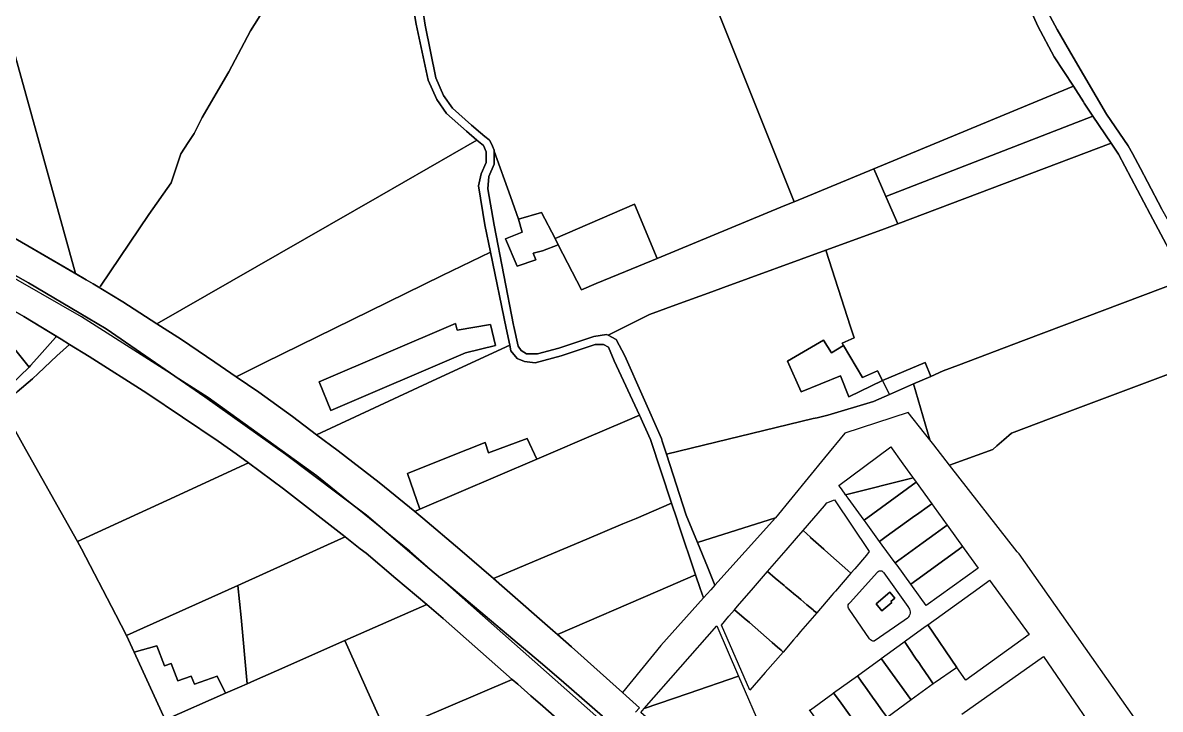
# Model space of a CAD drawing. Header units: metres. Extents: x 3 to 1027712, y 40 to 4430649.
# Drawn here: x 509466.7 to 509900.5, y 4411475.3 to 4411737 of the extents above; entities that cross this region are included whole.
import ezdxf

# ---------------------------------------------------------------- set-up
doc = ezdxf.new("R2010")
doc.units = ezdxf.units.M
doc.header["$MEASUREMENT"] = 0
doc.layers.add('A.ES.SDGC.CP.07003.cadastralparcel — CadastralParcel', color=1, linetype='Continuous')
doc.layers.add('Carreteras_5_km', color=2, linetype='Continuous', lineweight=30)

msp = doc.modelspace()

# ---------------------------------------------------------------- linework, layer by layer
at = {"layer": 'A.ES.SDGC.CP.07003.cadastralparcel — CadastralParcel', "color": 7, "linetype": 'Continuous', "flags": 128}
for points in [[(509760.89, 4411668.75), (509722.96, 4411763.47), (509762.09, 4411777.11), (509800.9, 4411790.63), (509813.5, 4411795.01), (509826.58, 4411799.57), (509832.41, 4411784.78), (509834.28, 4411780.47), (509839.13, 4411769.27), (509840.99, 4411764.99), (509845.75, 4411754), (509853.78, 4411735.7), (509860.13, 4411723.96), (509867.38, 4411712.77), (509853.64, 4411707.09), (509791.24, 4411681.3), (509760.89, 4411668.75)], [(509406.85, 4411710.07), (509460.4, 4411736.83), (509486.82, 4411641.33), (509468.68, 4411651.89), (509441.06, 4411667.79), (509427.9, 4411675.2), (509420.38, 4411679.44), (509405.98, 4411709.64), (509406.85, 4411710.07)], [(509461.99, 4411598.8), (509459.57, 4411596.28), (509454.77, 4411591.26), (509440.7, 4411567.88), (509427.02, 4411545.76), (509400.9, 4411573.85), (509389.63, 4411589.02), (509372.13, 4411612.56), (509366.34, 4411620.35), (509336.14, 4411662.26), (509334.61, 4411664.39), (509329.27, 4411672.51), (509319.8, 4411686.94), (509301.9, 4411718.22), (509424.77, 4411649.15), (509425.15, 4411648.93), (509436.08, 4411642.69), (509448.08, 4411635.84), (509452.85, 4411627.51), (509453.95, 4411625.9), (509460.04, 4411617.03), (509460.95, 4411615.9), (509469.18, 4411605.65), (509461.99, 4411598.8)], [(509795.87, 4411670.72), (509791.24, 4411681.3), (509853.64, 4411707.09), (509867.38, 4411712.77), (509871.24, 4411706.82), (509871.56, 4411706.34), (509874.86, 4411701.41), (509795.87, 4411670.72)], [(509800.42, 4411660.34), (509795.87, 4411670.72), (509874.86, 4411701.41), (509881.76, 4411691.07), (509800.42, 4411660.34)], [(509548.1, 4411602.04), (509539.9, 4411607.62), (509527.23, 4411616.23), (509517.84, 4411622.23), (509602.7, 4411670.89), (509639.94, 4411692.25), (509642.38, 4411690.23), (509643.46, 4411687.8), (509643.46, 4411683.64), (509641.56, 4411679.32), (509640.5, 4411674.74), (509642.91, 4411659.91), (509645.04, 4411649.57), (509626.7, 4411640.57), (509598.96, 4411626.97), (509559.07, 4411607.42), (509548.1, 4411602.04)], [(509794.54, 4411600.61), (509792.65, 4411604.26), (509786.93, 4411601.7), (509779.75, 4411613.92), (509779.22, 4411614.83), (509783.79, 4411616.83), (509782.42, 4411621.06), (509772.96, 4411650.26), (509794.32, 4411658.04), (509800.42, 4411660.34), (509881.76, 4411691.07), (509884.58, 4411686.83), (509896.65, 4411663.99), (509906.81, 4411644.96), (509909.36, 4411638.82), (509848.43, 4411615.83), (509823.57, 4411606.45), (509817.79, 4411604.26), (509813.01, 4411602.16), (509810.81, 4411607.45), (509794.54, 4411600.61)], [(509653.84, 4411621.7), (509646.49, 4411659.82), (509644.03, 4411673.69), (509644.42, 4411678.37), (509646.46, 4411683.01), (509646.46, 4411688.07), (509652.66, 4411670.69), (509655.75, 4411662.03), (509657.17, 4411657.17), (509650.81, 4411654.55), (509655.24, 4411644.16), (509662.36, 4411646.56), (509661.37, 4411649.18), (509664.9, 4411650), (509670.92, 4411652.34), (509679.75, 4411635.2), (509685.39, 4411637.53), (509696.61, 4411642.17), (509708.6, 4411647.13), (509757.29, 4411667.26), (509760.89, 4411668.75), (509791.24, 4411681.3), (509795.87, 4411670.72), (509800.42, 4411660.34), (509794.32, 4411658.04), (509772.96, 4411650.26), (509734, 4411636.07), (509729.55, 4411634.45), (509715.8, 4411629.44), (509705.75, 4411625.78), (509690.01, 4411617.81), (509689.38, 4411618.15), (509684.52, 4411617.35), (509671.19, 4411612.91), (509662.97, 4411610.78), (509658.79, 4411610.81), (509656.83, 4411612.01), (509655.6, 4411613.73), (509653.94, 4411621.18), (509653.84, 4411621.7)], [(509670.92, 4411652.34), (509669.71, 4411654.69), (509699.99, 4411667.75), (509708.6, 4411647.13), (509696.61, 4411642.17), (509685.39, 4411637.53), (509679.75, 4411635.2), (509670.92, 4411652.34)], [(509664.9, 4411650), (509661.37, 4411649.18), (509662.36, 4411646.56), (509655.24, 4411644.16), (509650.81, 4411654.55), (509657.17, 4411657.17), (509655.75, 4411662.03), (509664.6, 4411664.6), (509669.71, 4411654.69), (509670.92, 4411652.34), (509664.9, 4411650)], [(509693.06, 4411616.18), (509690.01, 4411617.81), (509705.75, 4411625.78), (509715.8, 4411629.44), (509729.55, 4411634.45), (509734, 4411636.07), (509772.96, 4411650.26), (509782.42, 4411621.06), (509783.79, 4411616.83), (509779.22, 4411614.83), (509779.75, 4411613.92), (509775.18, 4411611.13), (509772.04, 4411615.98), (509758.32, 4411607.99), (509763.53, 4411596.29), (509778.58, 4411602.31), (509781.81, 4411594.41), (509794.54, 4411600.61), (509797.32, 4411595.25), (509791.22, 4411592.56), (509773.79, 4411587.42), (509769.62, 4411586.41), (509768.1, 4411586.04), (509712.22, 4411572.46), (509710.59, 4411577.47), (509710.28, 4411578.44), (509696.38, 4411610.05), (509693.06, 4411616.18)], [(509578.77, 4411579.93), (509569.59, 4411586.86), (509556.73, 4411596.17), (509548.1, 4411602.04), (509559.07, 4411607.42), (509598.96, 4411626.97), (509626.7, 4411640.57), (509645.04, 4411649.57), (509651.01, 4411620.55), (509652.42, 4411614.1), (509622.91, 4411600.41), (509578.77, 4411579.93)], [(509812.59, 4411578.01), (509806.48, 4411599.29), (509813.01, 4411602.16), (509817.79, 4411604.26), (509823.57, 4411606.45), (509848.43, 4411615.83), (509909.36, 4411638.82), (509913.23, 4411629.51), (509920.53, 4411612.38), (509921.99, 4411609.92), (509858.98, 4411586.27), (509843.79, 4411580.57), (509840.81, 4411577.95), (509838.26, 4411575.71), (509836.65, 4411574.29), (509820.14, 4411568.34), (509814.14, 4411576.01), (509812.59, 4411578.01)], [(509453.95, 4411625.9), (509452.85, 4411627.51), (509448.08, 4411635.84), (509448.85, 4411635.4), (509455.4, 4411631.66), (509456.76, 4411630.88), (509467.08, 4411624.99), (509479.47, 4411617.43), (509479.21, 4411617.02), (509472.07, 4411608.94), (509469.71, 4411606.25), (509469.18, 4411605.65), (509460.95, 4411615.9), (509460.04, 4411617.03), (509453.95, 4411625.9)], [(509584.18, 4411589.13), (509579.75, 4411600.13), (509631.8, 4411622.34), (509632.44, 4411619.8), (509645.14, 4411621.91), (509647.04, 4411613.88), (509635.61, 4411611.13), (509584.18, 4411589.13)], [(509647.04, 4411613.88), (509645.14, 4411621.91), (509632.44, 4411619.8), (509631.8, 4411622.34), (509579.75, 4411600.13), (509584.18, 4411589.13), (509635.61, 4411611.13), (509647.04, 4411613.88)], [(509763.53, 4411596.29), (509758.32, 4411607.99), (509772.04, 4411615.98), (509775.18, 4411611.13), (509779.75, 4411613.92), (509786.93, 4411601.7), (509792.65, 4411604.26), (509794.54, 4411600.61), (509781.81, 4411594.41), (509778.58, 4411602.31), (509763.53, 4411596.29)], [(509552.8, 4411569.18), (509521.61, 4411554.86), (509487.54, 4411539.22), (509467.78, 4411574.47), (509459.01, 4411590.12), (509464.09, 4411595.75), (509464.51, 4411596.22), (509470.35, 4411601.28), (509472.53, 4411603.3), (509479.71, 4411609.94), (509484.51, 4411614.36), (509492.02, 4411609.78), (509513.98, 4411595.71), (509541.25, 4411577.5), (509548.08, 4411572.69), (509552.8, 4411569.18)], [(509616.19, 4411550.66), (509602.61, 4411561.75), (509586.97, 4411573.74), (509578.77, 4411579.93), (509622.91, 4411600.41), (509652.42, 4411614.1), (509652.9, 4411611.93), (509655.32, 4411608.96), (509658.02, 4411607.88), (509662.07, 4411607.34), (509672.05, 4411610.04), (509685, 4411614.35), (509688.24, 4411614.35), (509690.13, 4411613.28), (509692.29, 4411608.15), (509701.88, 4411587.32), (509696.35, 4411584.96), (509681.73, 4411578.71), (509668.06, 4411572.86), (509662.8, 4411570.61), (509659.13, 4411578.48), (509644.31, 4411572.98), (509643.04, 4411577), (509629.61, 4411571.63), (509613.41, 4411565.15), (509618.12, 4411551.49), (509616.19, 4411550.66)], [(509813.01, 4411602.16), (509806.48, 4411599.29), (509797.32, 4411595.25), (509794.54, 4411600.61), (509810.81, 4411607.45), (509813.01, 4411602.16)], [(509719.74, 4411549.28), (509712.22, 4411572.46), (509768.1, 4411586.04), (509769.62, 4411586.41), (509773.79, 4411587.42), (509791.22, 4411592.56), (509797.32, 4411595.25), (509806.48, 4411599.29), (509812.59, 4411578.01), (509810.62, 4411580.52), (509804.45, 4411588.43), (509780.23, 4411580.48), (509772.53, 4411571.1), (509753.77, 4411548.26), (509724, 4411538.88), (509719.74, 4411549.28)], [(509402.03, 4411427.25), (509378.23, 4411468.96), (509418.22, 4411524.7), (509443.5, 4411565.13), (509457.51, 4411588.45), (509459.01, 4411590.12), (509467.78, 4411574.47), (509487.54, 4411539.22), (509489.12, 4411536.4), (509502.22, 4411511.22), (509506.29, 4411503.4), (509509.21, 4411497.05), (509521.05, 4411471.26), (509515.86, 4411467.58), (509509.57, 4411463.1), (509489.09, 4411444.95), (509439.02, 4411396.55), (509426.22, 4411384.18), (509425.9, 4411385.4), (509417.9, 4411399.42), (509402.03, 4411427.25)], [(509646.2, 4411525.05), (509633.37, 4411536.13), (509619.25, 4411548.17), (509616.19, 4411550.66), (509618.12, 4411551.49), (509662.8, 4411570.61), (509668.06, 4411572.86), (509681.73, 4411578.71), (509696.35, 4411584.96), (509701.88, 4411587.32), (509706.13, 4411578.08), (509714.17, 4411553.77), (509700.6, 4411548.04), (509695.53, 4411545.9), (509681.88, 4411540.13), (509664.3, 4411532.7), (509646.2, 4411525.05)], [(509618.12, 4411551.49), (509613.41, 4411565.15), (509629.61, 4411571.63), (509643.04, 4411577), (509644.31, 4411572.98), (509659.13, 4411578.48), (509662.8, 4411570.61), (509618.12, 4411551.49)], [(509797.77, 4411575.27), (509798.33, 4411574.49), (509801.78, 4411569.7), (509805.7, 4411564.25), (509806.28, 4411563.44), (509780.52, 4411557.03), (509780.12, 4411557.58), (509778.54, 4411559.76), (509777.98, 4411560.53), (509797.77, 4411575.27)], [(509589.7, 4411540.93), (509548.67, 4411522.47), (509512.72, 4411506.29), (509506.29, 4411503.4), (509502.22, 4411511.22), (509489.12, 4411536.4), (509487.54, 4411539.22), (509521.61, 4411554.86), (509552.8, 4411569.18), (509566.17, 4411559.23), (509589.7, 4411540.93)], [(509806.28, 4411563.44), (509806.45, 4411563.21), (509807.47, 4411561.79), (509787.61, 4411547.31), (509781.45, 4411555.76), (509780.69, 4411556.8), (509780.52, 4411557.03), (509806.28, 4411563.44)], [(509793.48, 4411539.25), (509788.34, 4411546.31), (509787.61, 4411547.31), (509807.47, 4411561.79), (509813.38, 4411553.57), (509811.58, 4411552.28), (509808.41, 4411550), (509806.06, 4411548.3), (509795.99, 4411541.06), (509795.04, 4411540.38), (509793.48, 4411539.25)], [(509776.32, 4411555.09), (509789.54, 4411535.35), (509788.5, 4411534.06), (509783.99, 4411528.82), (509782.53, 4411527.12), (509781.4, 4411528.11), (509777.05, 4411532.01), (509774.89, 4411533.93), (509772.54, 4411536.02), (509772.28, 4411536.25), (509767.19, 4411540.77), (509767.13, 4411540.83), (509764.29, 4411543.37), (509772.44, 4411552.78), (509773.41, 4411553.91), (509776.32, 4411555.09)], [(509668.83, 4411505.29), (509650.38, 4411521.44), (509646.2, 4411525.05), (509664.3, 4411532.7), (509681.88, 4411540.13), (509695.53, 4411545.9), (509700.6, 4411548.04), (509714.17, 4411553.77), (509716.12, 4411547.89), (509716.83, 4411545.8), (509723.34, 4411526.55), (509708.94, 4411520.33), (509670.6, 4411503.74), (509668.83, 4411505.29)], [(509794.49, 4411537.87), (509793.48, 4411539.25), (509795.04, 4411540.38), (509795.99, 4411541.06), (509806.06, 4411548.3), (509808.41, 4411550), (509811.58, 4411552.28), (509813.38, 4411553.57), (509814.29, 4411552.31), (509819.21, 4411545.47), (509817.49, 4411544.22), (509814.66, 4411542.16), (509810.11, 4411538.85), (509801.77, 4411532.77), (509799.44, 4411531.07), (509794.49, 4411537.87)], [(509727.81, 4411529.57), (509724, 4411538.88), (509753.77, 4411548.26), (509730.67, 4411522.56), (509727.81, 4411529.57)], [(509757.8, 4411535.88), (509761.79, 4411540.48), (509764.29, 4411543.37), (509767.13, 4411540.83), (509767.19, 4411540.77), (509772.28, 4411536.25), (509772.54, 4411536.02), (509774.89, 4411533.93), (509777.05, 4411532.01), (509781.4, 4411528.11), (509782.53, 4411527.12), (509776.65, 4411520.3), (509775.95, 4411519.48), (509775.3, 4411518.72), (509769.49, 4411511.97), (509768.3, 4411512.97), (509768.15, 4411513.1), (509765.79, 4411515.08), (509763.39, 4411517.1), (509761.79, 4411518.44), (509761.37, 4411518.79), (509759.05, 4411520.74), (509757.73, 4411521.85), (509757.05, 4411522.42), (509753.72, 4411525.22), (509750.74, 4411527.72), (509757.8, 4411535.88)], [(509800.13, 4411530.13), (509799.44, 4411531.07), (509801.77, 4411532.77), (509810.11, 4411538.85), (509814.66, 4411542.16), (509817.49, 4411544.22), (509819.21, 4411545.47), (509819.89, 4411544.52), (509825.1, 4411537.27), (509823.43, 4411536.06), (509818.31, 4411532.32), (509807.73, 4411524.59), (509805.41, 4411522.9), (509800.13, 4411530.13)], [(509620.76, 4411515.16), (509614.69, 4411512.49), (509589.58, 4411501.44), (509563.41, 4411489.91), (509555.11, 4411486.26), (509552.26, 4411485), (509549.96, 4411510.2), (509548.67, 4411522.47), (509589.7, 4411540.93), (509595.41, 4411536.48), (509597.67, 4411534.73), (509608.96, 4411525.16), (509620.76, 4411515.16)], [(509825.1, 4411537.27), (509825.72, 4411536.41), (509831.03, 4411529.03), (509811.31, 4411514.8), (509806.03, 4411522.05), (509805.41, 4411522.9), (509807.73, 4411524.59), (509818.31, 4411532.32), (509823.43, 4411536.06), (509825.1, 4411537.27)], [(509695.4, 4411481.63), (509675.94, 4411499.06), (509670.6, 4411503.74), (509708.94, 4411520.33), (509723.34, 4411526.55), (509725.11, 4411521.34), (509726.33, 4411517.73), (509710, 4411499.55), (509695.4, 4411481.63)], [(509739.31, 4411514.52), (509745.38, 4411521.53), (509750.74, 4411527.72), (509753.72, 4411525.22), (509757.05, 4411522.42), (509757.73, 4411521.85), (509759.05, 4411520.74), (509761.37, 4411518.79), (509761.79, 4411518.44), (509763.39, 4411517.1), (509765.79, 4411515.08), (509768.15, 4411513.1), (509768.3, 4411512.97), (509769.49, 4411511.97), (509763.36, 4411504.86), (509761.79, 4411503.03), (509760.7, 4411501.77), (509756.65, 4411497.06), (509755.95, 4411497.77), (509754.54, 4411498.99), (509752.55, 4411500.73), (509743.81, 4411508.33), (509741.86, 4411510.02), (509738.19, 4411513.22), (509739.31, 4411514.52)], [(509804.87, 4411513.47), (509805.05, 4411512.96), (509805.14, 4411512.43), (509805.13, 4411511.89), (509805.02, 4411511.36), (509804.82, 4411510.86), (509804.57, 4411510.45), (509804.54, 4411510.4), (509804.18, 4411510), (509802.84, 4411509.07), (509791.45, 4411501.17), (509790.94, 4411501.24), (509790.85, 4411501.28), (509790.46, 4411501.42), (509790.04, 4411501.71), (509789.69, 4411502.09), (509781.84, 4411513.48), (509781.62, 4411513.83), (509781.49, 4411514.21), (509781.47, 4411514.64), (509781.54, 4411515.05), (509781.71, 4411515.43), (509781.97, 4411515.75), (509782.3, 4411516.01), (509792.7, 4411527.58), (509792.96, 4411527.82), (509793.27, 4411527.98), (509793.62, 4411528.07), (509793.97, 4411528.07), (509794.31, 4411527.98), (509794.63, 4411527.81), (509794.89, 4411527.57), (509794.96, 4411527.47), (509795.09, 4411527.28), (509804.22, 4411514.39), (509804.87, 4411513.47)], [(509834.73, 4411524), (509835.42, 4411524.52), (509850.49, 4411503.72), (509826.4, 4411486.31), (509826.28, 4411486.49), (509822.91, 4411491.2), (509811.92, 4411507.5), (509831.41, 4411521.59), (509834.73, 4411524)], [(509509.21, 4411497.05), (509506.29, 4411503.4), (509512.72, 4411506.29), (509548.67, 4411522.47), (509549.96, 4411510.2), (509552.26, 4411485), (509549.4, 4411483.74), (509543.97, 4411481.35), (509540.88, 4411487.83), (509532.22, 4411484.88), (509530.95, 4411487.83), (509525.89, 4411486.15), (509523.35, 4411492.69), (509520.82, 4411491.84), (509517.86, 4411499.44), (509509.21, 4411497.05)], [(509797.43, 4411519.88), (509792.14, 4411515.39), (509794.32, 4411512.81), (509798.1, 4411516.01), (509797.81, 4411516.36), (509799.32, 4411517.64), (509797.43, 4411519.88)], [(509797.43, 4411519.88), (509799.32, 4411517.64), (509797.81, 4411516.36), (509798.1, 4411516.01), (509794.32, 4411512.81), (509792.14, 4411515.39), (509797.43, 4411519.88)], [(509653.39, 4411486.65), (509605.42, 4411466.15), (509599.37, 4411479.62), (509589.58, 4411501.44), (509614.69, 4411512.49), (509620.76, 4411515.16), (509627.03, 4411509.85), (509653.39, 4411486.65)], [(509755.95, 4411497.77), (509756.65, 4411497.06), (509749.9, 4411489.21), (509749.79, 4411489.3), (509744, 4411482.56), (509733.15, 4411507.35), (509736.01, 4411510.7), (509738.19, 4411513.22), (509741.86, 4411510.02), (509743.81, 4411508.33), (509752.55, 4411500.73), (509754.54, 4411498.99), (509755.95, 4411497.77)], [(509703.74, 4411475.53), (509731.35, 4411507.12), (509739.74, 4411487.84), (509720.5, 4411481.26), (509703.74, 4411475.53)], [(509813.95, 4411484.9), (509812.34, 4411487.27), (509809.3, 4411491.74), (509808.4, 4411493.06), (509807.5, 4411494.39), (509804.48, 4411498.86), (509803.01, 4411501.05), (509803.41, 4411501.34), (509810.89, 4411506.75), (509811.92, 4411507.5), (509822.91, 4411491.2), (509822.39, 4411490.83), (509814.72, 4411485.46), (509813.95, 4411484.9)], [(509521.05, 4411471.26), (509509.21, 4411497.05), (509517.86, 4411499.44), (509520.82, 4411491.84), (509523.35, 4411492.69), (509525.89, 4411486.15), (509530.95, 4411487.83), (509532.22, 4411484.88), (509540.88, 4411487.83), (509543.97, 4411481.35), (509521.05, 4411471.26)], [(509521.15, 4411471.05), (509521.05, 4411471.26), (509543.97, 4411481.35), (509549.4, 4411483.74), (509552.26, 4411485), (509555.11, 4411486.26), (509563.41, 4411489.91), (509589.58, 4411501.44), (509599.37, 4411479.62), (509605.42, 4411466.15), (509617.97, 4411438.18), (509600.11, 4411430.93), (509597.7, 4411429.95), (509584.01, 4411424.4), (509548.34, 4411409.92), (509547.57, 4411411.74), (509542.65, 4411423.29), (509535.96, 4411438.16), (509534.39, 4411441.66), (509521.15, 4411471.05)], [(509813.95, 4411484.9), (509805.58, 4411478.84), (509805.45, 4411479.02), (509794.09, 4411494.6), (509802.3, 4411500.53), (509803.01, 4411501.05), (509804.48, 4411498.86), (509807.5, 4411494.39), (509808.4, 4411493.06), (509809.3, 4411491.74), (509812.34, 4411487.27), (509813.95, 4411484.9)], [(509793.97, 4411494.5), (509794.09, 4411494.6), (509805.45, 4411479.02), (509805.58, 4411478.84), (509796.32, 4411472.13), (509796.17, 4411472.44), (509794.63, 4411474.57), (509792.22, 4411477.95), (509790.83, 4411479.88), (509788.75, 4411482.79), (509786.43, 4411486.01), (509785.01, 4411488.01), (509793.97, 4411494.5)], [(509678.99, 4411464.09), (509617.97, 4411438.18), (509605.42, 4411466.15), (509653.39, 4411486.65), (509655.5, 4411484.79), (509660.53, 4411480.36), (509665.05, 4411476.38), (509678.99, 4411464.09)], [(509732.51, 4411447.76), (509702.48, 4411474.08), (509703.74, 4411475.53), (509720.5, 4411481.26), (509739.74, 4411487.84), (509748.99, 4411466.56), (509732.51, 4411447.76)], [(509796.17, 4411472.44), (509796.32, 4411472.13), (509787.42, 4411465.64), (509787.13, 4411466.05), (509785.59, 4411468.17), (509778.84, 4411477.52), (509775.97, 4411481.48), (509785.01, 4411488.01), (509786.43, 4411486.01), (509788.75, 4411482.79), (509790.83, 4411479.88), (509792.22, 4411477.95), (509794.63, 4411474.57), (509796.17, 4411472.44)], [(509775.62, 4411481.22), (509775.97, 4411481.48), (509778.84, 4411477.52), (509785.59, 4411468.17), (509787.13, 4411466.05), (509787.42, 4411465.64), (509778.31, 4411459.27), (509778.01, 4411459.57), (509776.46, 4411461.69), (509774.15, 4411464.89), (509773.81, 4411465.36), (509768.15, 4411473.14), (509766.81, 4411475), (509767.15, 4411475.1), (509775.62, 4411481.22)]]:
    msp.add_lwpolyline(points, close=True, dxfattribs=at)
for points in [[(510030.69, 4411772.14), (509939.77, 4411723.81), (509938.22, 4411722.59), (509956.17, 4411677.14), (509956.17, 4411677.14), (509917.97, 4411660.24), (509907.07, 4411655.42), (509901.66, 4411665.04), (509901.19, 4411665.92), (509895.69, 4411676.37), (509893.02, 4411681.43), (509889.89, 4411687.12), (509888.27, 4411690.06), (509880.06, 4411702.14), (509867.27, 4411723.85), (509861.22, 4411734.42), (509854.96, 4411746.07)], [(509722.96, 4411763.47), (509760.89, 4411668.75), (509757.29, 4411667.26), (509708.6, 4411647.13), (509699.99, 4411667.75), (509669.71, 4411654.69), (509664.6, 4411664.6), (509655.75, 4411662.03), (509652.66, 4411670.69), (509646.46, 4411688.07), (509646.46, 4411688.44), (509645.8, 4411689.93), (509644.84, 4411692.09), (509644.58, 4411692.29), (509642.97, 4411693.64), (509641.34, 4411694.99), (509641.34, 4411694.99), (509637.85, 4411697.89), (509630.61, 4411704.37), (509627.2, 4411709.24), (509624.2, 4411715.96), (509620.18, 4411736.05), (509618.34, 4411747.89)], [(509906.81, 4411644.96), (509896.65, 4411663.99), (509884.58, 4411686.83), (509881.76, 4411691.07), (509874.86, 4411701.41), (509871.56, 4411706.34), (509871.24, 4411706.82), (509867.38, 4411712.77), (509860.13, 4411723.96), (509853.78, 4411735.7), (509845.75, 4411754)], [(509614.87, 4411747.77), (509616.76, 4411736.46), (509621.33, 4411715.03), (509624.57, 4411707.75), (509628.35, 4411702.36), (509635.9, 4411695.62), (509639.94, 4411692.25), (509602.7, 4411670.89), (509517.84, 4411622.23), (509504.81, 4411630.55), (509495.81, 4411636.04), (509496.32, 4411636.6), (509514.79, 4411663.82), (509523.25, 4411675.89), (509523.25, 4411675.89), (509526.98, 4411687), (509529.8, 4411691.32), (509532.03, 4411694.74), (509535.17, 4411700.87), (509541.35, 4411711.5), (509545.28, 4411718.27), (509553.55, 4411733.87), (509558.75, 4411742.12)], [(509618.34, 4411747.89), (509620.18, 4411736.05), (509624.2, 4411715.96), (509627.2, 4411709.24), (509630.61, 4411704.37), (509637.85, 4411697.89), (509641.34, 4411694.99), (509642.97, 4411693.64), (509644.58, 4411692.29), (509644.84, 4411692.09), (509645.8, 4411689.93), (509646.46, 4411688.44), (509646.46, 4411688.07), (509646.46, 4411683.01), (509644.42, 4411678.37), (509644.03, 4411673.69), (509646.49, 4411659.82), (509653.84, 4411621.7), (509653.94, 4411621.18), (509655.6, 4411613.73), (509656.83, 4411612.01), (509658.79, 4411610.81), (509662.97, 4411610.78), (509671.19, 4411612.91), (509684.52, 4411617.35), (509689.38, 4411618.15), (509690.01, 4411617.81), (509693.06, 4411616.18), (509696.38, 4411610.05), (509710.28, 4411578.44), (509710.59, 4411577.47), (509712.22, 4411572.46), (509719.74, 4411549.28), (509724, 4411538.88), (509727.81, 4411529.57), (509730.67, 4411522.56), (509729.14, 4411520.85), (509726.33, 4411517.73), (509725.11, 4411521.34), (509723.34, 4411526.55), (509716.83, 4411545.8), (509716.12, 4411547.89), (509714.17, 4411553.77), (509706.13, 4411578.08), (509701.88, 4411587.32), (509692.29, 4411608.15), (509690.13, 4411613.28), (509688.24, 4411614.35), (509685, 4411614.35), (509672.05, 4411610.04), (509662.07, 4411607.34), (509658.02, 4411607.88), (509655.32, 4411608.96), (509652.9, 4411611.93), (509652.42, 4411614.1), (509651.01, 4411620.55), (509645.04, 4411649.57), (509642.91, 4411659.91), (509640.5, 4411674.74), (509641.56, 4411679.32), (509643.46, 4411683.64), (509643.46, 4411687.8), (509642.38, 4411690.23), (509639.94, 4411692.25), (509635.9, 4411695.62), (509628.35, 4411702.36), (509624.57, 4411707.75), (509621.33, 4411715.03), (509616.76, 4411736.46), (509614.87, 4411747.77)], [(509854.96, 4411746.07), (509861.22, 4411734.42), (509867.27, 4411723.85), (509880.06, 4411702.14), (509888.27, 4411690.06), (509889.89, 4411687.12), (509893.02, 4411681.43), (509895.69, 4411676.37), (509901.19, 4411665.92)], [(509558.75, 4411742.12), (509553.55, 4411733.87), (509545.28, 4411718.27), (509541.35, 4411711.5), (509535.17, 4411700.87), (509532.03, 4411694.74), (509529.8, 4411691.32), (509526.98, 4411687), (509523.25, 4411675.89), (509514.79, 4411663.82), (509496.32, 4411636.6), (509495.81, 4411636.04), (509494.81, 4411636.65), (509493.56, 4411637.41), (509490.83, 4411639), (509486.82, 4411641.33), (509460.4, 4411736.83)], [(509441.06, 4411667.79), (509468.68, 4411651.89), (509490.83, 4411639), (509493.56, 4411637.41), (509494.81, 4411636.65), (509504.81, 4411630.55), (509517.84, 4411622.23), (509527.23, 4411616.23), (509539.9, 4411607.62), (509548.1, 4411602.04), (509556.73, 4411596.17), (509569.59, 4411586.86), (509578.77, 4411579.93), (509586.97, 4411573.74), (509602.61, 4411561.75), (509616.19, 4411550.66), (509619.25, 4411548.17), (509633.37, 4411536.13), (509646.2, 4411525.05), (509650.38, 4411521.44), (509668.83, 4411505.29), (509670.6, 4411503.74), (509675.94, 4411499.06), (509695.4, 4411481.63), (509695.4, 4411481.63), (509696.8, 4411480.38), (509701.89, 4411475.83), (509700.36, 4411474.15)], [(509687.78, 4411472.69), (509672.1, 4411486.31), (509664.22, 4411493.14), (509621.93, 4411528.72), (509597.79, 4411549.27), (509566.9, 4411572.54), (509536.1, 4411594.39), (509498.54, 4411620.31), (509491.64, 4411624.38), (509468.95, 4411637.78), (509430.37, 4411659.45)], [(509430.37, 4411659.45), (509468.95, 4411637.78), (509491.64, 4411624.38), (509498.54, 4411620.31), (509536.1, 4411594.39), (509566.9, 4411572.54), (509597.79, 4411549.27), (509621.93, 4411528.72), (509664.22, 4411493.14), (509672.1, 4411486.31), (509687.78, 4411472.69)], [(509678.99, 4411464.09), (509665.05, 4411476.38), (509660.53, 4411480.36), (509655.5, 4411484.79), (509653.39, 4411486.65), (509627.03, 4411509.85), (509620.76, 4411515.16), (509608.96, 4411525.16), (509597.67, 4411534.73), (509595.41, 4411536.48), (509589.7, 4411540.93), (509566.17, 4411559.23), (509552.8, 4411569.18), (509548.08, 4411572.69), (509541.25, 4411577.5), (509513.98, 4411595.71), (509492.02, 4411609.78), (509484.51, 4411614.36), (509481.31, 4411616.31), (509467.08, 4411624.99), (509456.76, 4411630.88)], [(509461.99, 4411598.8), (509469.18, 4411605.65), (509469.71, 4411606.25), (509472.07, 4411608.94), (509479.21, 4411617.02), (509479.47, 4411617.43), (509481.31, 4411616.31), (509484.51, 4411614.36), (509479.71, 4411609.94), (509472.53, 4411603.3), (509470.35, 4411601.28), (509464.51, 4411596.22)], [(509907.81, 4411447.59), (509846.67, 4411534.5), (509845.97, 4411535.27), (509820.14, 4411568.34), (509836.65, 4411574.29), (509838.26, 4411575.71), (509840.81, 4411577.95), (509843.79, 4411580.57), (509858.98, 4411586.27), (509921.99, 4411609.92)], [(509824.89, 4411473.44), (509855.98, 4411495.33), (509869.47, 4411475.71), (509872.25, 4411471.67)]]:
    msp.add_lwpolyline(points, dxfattribs=at)
at = {"layer": 'Carreteras_5_km'}
msp.add_line((509489.05, 4411624.86, 2.49), (509242.96, 4411764.96, 1.75), dxfattribs=at)
msp.add_polyline3d([(509689.71, 4411468.84, 4.31), (509614.35, 4411535.53, 3.78), (509578.91, 4411564.27, 3.39), (509537.35, 4411594.15, 2.84), (509489.05, 4411624.86, 2.49)], dxfattribs=at)

doc.saveas('drawing.dxf')
